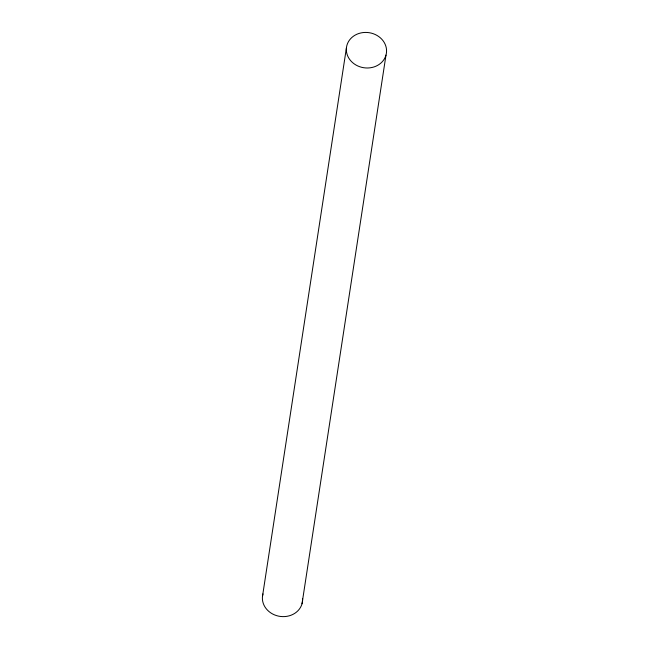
<?xml version="1.0" encoding="UTF-8"?>
<svg xmlns="http://www.w3.org/2000/svg" width="649" height="649" viewBox="0 0 649 649"><rect width="100%" height="100%" fill="white"/><g stroke="black" fill="none" stroke-linecap="round" stroke-linejoin="round"><path stroke-width="0.97" d="M262.464 596.52L346.42 47.88M302.028 603.765L385.985 55.133A20.168 17.726 8.7 0 0 360.86 32.945A20.168 17.726 8.7 0 0 352.512 62.547A20.168 17.726 8.7 0 0 385.985 55.133M302.58 598.508A20.168 17.726 8.7 0 1 280.644 616.477A20.168 17.726 8.7 0 1 262.967 593.916"/></g></svg>
